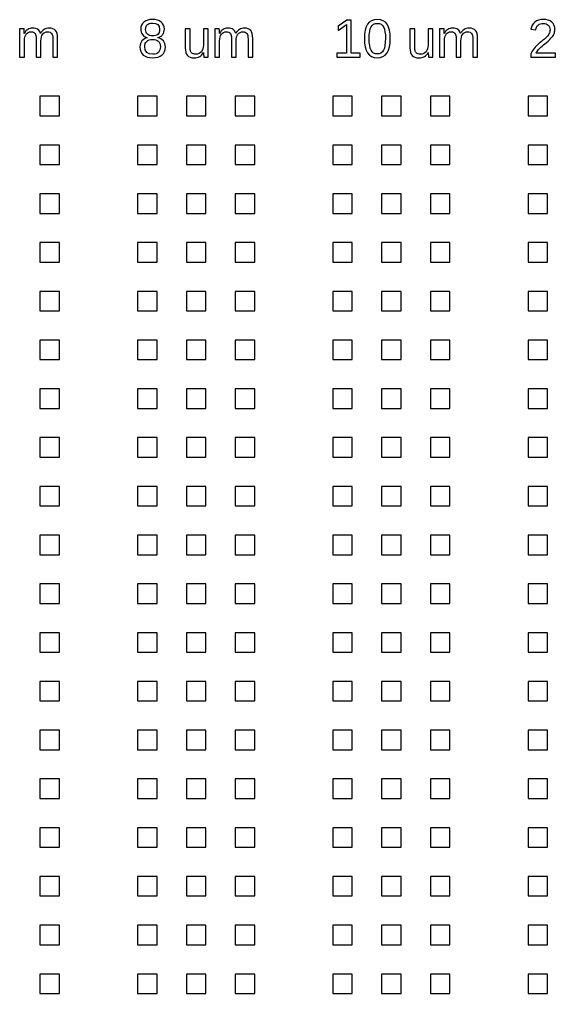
# Model space of a CAD drawing. Extents: x -5117 to 5117, y -2981 to 8396.
# Drawn here: x -2573 to -1266, y 5588 to 7965 of the extents above; entities that cross this region are included whole.
import ezdxf

# ---------------------------------------------------------------- set-up
doc = ezdxf.new("R2010")
doc.units = 0
doc.layers.get('0').update_dxf_attribs({"linetype": 'CONTINUOUS'})

msp = doc.modelspace()

# ---------------------------------------------------------------- linework, layer by layer
at = {"color": 7}
for points in [[(-2241.078344, 7871.961841), (-2234.897113, 7873.294721), (-2229.584634, 7875.484453), (-2225.145667, 7878.554837), (-2221.644477, 7882.43447), (-2219.140567, 7886.980543), (-2217.641077, 7892.240659), (-2217.141247, 7898.191017), (-2217.443525, 7902.499075), (-2218.350359, 7906.426311), (-2219.86413, 7909.972724), (-2221.982457, 7913.138314), (-2224.645837, 7915.851677), (-2227.794766, 7917.970005), (-2231.426865, 7919.540899), (-2235.542132, 7920.540559), (-2235.542132, 7920.802375), (-2231.995719, 7921.802035), (-2228.842029, 7923.349128), (-2226.085824, 7925.443653), (-2223.727102, 7928.085612), (-2221.832508, 7931.108394), (-2220.480587, 7934.392991), (-2219.671338, 7937.939404), (-2219.400002, 7941.723831), (-2219.885551, 7946.817337), (-2221.344579, 7951.387212), (-2223.777085, 7955.385852), (-2227.18069, 7958.813258), (-2231.424484, 7961.598025), (-2236.372802, 7963.573544), (-2242.030401, 7964.763615), (-2248.392524, 7965.144438), (-2254.611837, 7964.739814), (-2260.167091, 7963.525941), (-2265.055904, 7961.526621), (-2269.280658, 7958.69425), (-2272.684263, 7955.219242), (-2275.114389, 7951.244403), (-2276.573416, 7946.793536), (-2277.058965, 7941.842838), (-2276.792389, 7938.058411), (-2275.985521, 7934.535799), (-2274.6455, 7931.251202), (-2272.765187, 7928.228421), (-2270.423127, 7925.562661), (-2267.688342, 7923.420532), (-2264.563215, 7921.778233), (-2261.047744, 7920.659566), (-2261.047744, 7920.39775), (-2264.839311, 7919.469495), (-2268.278618, 7917.922402), (-2271.360903, 7915.780273), (-2274.090927, 7913.043109), (-2276.321121, 7909.829916), (-2277.915817, 7906.259701), (-2278.872634, 7902.332465), (-2279.191573, 7898.072009), (-2278.675082, 7892.074049), (-2277.13275, 7886.790132), (-2274.559815, 7882.244059), (-2270.958659, 7878.43583), (-2266.443528, 7875.413048), (-2261.135809, 7873.247118), (-2255.030742, 7871.961841), (-2248.133088, 7871.533415)], [(-1693.114692, 7872.27126), (-1686.704967, 7874.532396), (-1681.24968, 7878.293021), (-1676.75359, 7883.529336), (-1673.235738, 7890.217538), (-1670.722307, 7898.238619), (-1669.215677, 7907.616383), (-1668.713467, 7918.350827), (-1669.191875, 7929.228081), (-1670.627102, 7938.677248), (-1673.016765, 7946.722131), (-1676.365626, 7953.338929), (-1680.716528, 7958.503839), (-1686.124212, 7962.193061), (-1692.58154, 7964.406594), (-1700.093271, 7965.144438), (-1707.804935, 7964.430395), (-1714.405071, 7962.240663), (-1719.893681, 7958.575243), (-1724.275524, 7953.457936), (-1727.622005, 7946.888741), (-1730.014049, 7938.843858), (-1731.449275, 7929.323286), (-1731.925303, 7918.350827), (-1731.434994, 7907.56878), (-1729.956925, 7898.167215), (-1727.495857, 7890.122332), (-1724.04941, 7883.481733), (-1719.622344, 7878.245419), (-1714.21942, 7874.508594), (-1707.838257, 7872.27126), (-1700.481235, 7871.533415)], [(-1265.986138, 7882.696286), (-1313.443808, 7882.696286), (-1312.322761, 7884.981223), (-1310.894675, 7887.313763), (-1309.159551, 7889.670105), (-1307.117388, 7892.097851), (-1304.732485, 7894.597001), (-1301.966759, 7897.262761), (-1298.82497, 7900.071329), (-1295.299979, 7903.046508), (-1289.097326, 7908.163816), (-1283.984779, 7912.56708), (-1279.962337, 7916.280103), (-1277.027621, 7919.255282), (-1274.785526, 7921.849638), (-1272.83857, 7924.467795), (-1271.18675, 7927.085952), (-1269.827689, 7929.704109), (-1268.768525, 7932.322267), (-1268.01164, 7934.940424), (-1267.559412, 7937.582382), (-1267.407083, 7940.224341), (-1267.868831, 7945.86528), (-1269.256454, 7950.815977), (-1271.565193, 7955.076433), (-1274.799807, 7958.670449), (-1278.893653, 7961.502819), (-1283.782467, 7963.525941), (-1289.468628, 7964.739814), (-1295.947378, 7965.144438), (-1301.926297, 7964.739814), (-1307.333981, 7963.525941), (-1312.175192, 7961.526621), (-1316.447549, 7958.69425), (-1320.017763, 7955.19544), (-1322.750167, 7951.125396), (-1324.649521, 7946.507919), (-1325.713445, 7941.319207), (-1313.831772, 7940.224341), (-1313.165332, 7943.675548), (-1311.999062, 7946.69833), (-1310.340102, 7949.340289), (-1308.183692, 7951.553822), (-1305.613138, 7953.315127), (-1302.718884, 7954.576603), (-1299.496171, 7955.338249), (-1295.947378, 7955.600065), (-1292.253396, 7955.338249), (-1288.99022, 7954.552802), (-1286.153089, 7953.267525), (-1283.744385, 7951.458616), (-1281.821229, 7949.19748), (-1280.450267, 7946.484117), (-1279.626737, 7943.36613), (-1279.353021, 7939.843518), (-1279.51249, 7937.130155), (-1279.990899, 7934.583402), (-1280.788247, 7932.155657), (-1281.902154, 7929.894521), (-1283.277877, 7927.728591), (-1284.848771, 7925.610263), (-1286.619597, 7923.539539), (-1288.585595, 7921.492616), (-1290.713443, 7919.493296), (-1292.967439, 7917.493976), (-1295.347582, 7915.494656), (-1297.851492, 7913.495336), (-1300.424426, 7911.448413), (-1303.009262, 7909.330086), (-1305.605998, 7907.116553), (-1308.214634, 7904.807814), (-1310.79947, 7902.40387), (-1313.324801, 7899.857117), (-1315.788249, 7897.167555), (-1318.189813, 7894.358986), (-1320.472371, 7891.360006), (-1322.574037, 7888.123012), (-1324.492432, 7884.695606), (-1326.229936, 7881.030186), (-1326.229936, 7872.818693), (-1265.986138, 7872.818693)], [(-2560.724403, 7913.304924), (-2560.462587, 7918.184217), (-2559.653339, 7922.468475), (-2558.296657, 7926.181498), (-2556.392543, 7929.323286), (-2554.036201, 7931.798635), (-2551.299037, 7933.583742), (-2548.18105, 7934.654807), (-2544.658438, 7934.988027), (-2541.302436, 7934.750012), (-2538.541471, 7934.035969), (-2536.304136, 7932.822097), (-2534.638036, 7931.132195), (-2533.424163, 7928.799655), (-2532.567312, 7925.681668), (-2532.04368, 7921.778233), (-2531.87707, 7917.113153), (-2531.87707, 7872.818693), (-2520.38098, 7872.818693), (-2520.38098, 7913.304924), (-2520.119164, 7918.208019), (-2519.309915, 7922.516078), (-2518.000837, 7926.229101), (-2516.144325, 7929.347088), (-2513.811785, 7931.822437), (-2511.074621, 7933.583742), (-2507.885229, 7934.654807), (-2504.291213, 7934.988027), (-2500.959013, 7934.750012), (-2498.174246, 7934.035969), (-2495.960713, 7932.822097), (-2494.294613, 7931.132195), (-2493.08074, 7928.799655), (-2492.200087, 7925.681668), (-2491.676456, 7921.778233), (-2491.509846, 7917.113153), (-2491.509846, 7872.818693), (-2480.013755, 7872.818693), (-2480.013755, 7919.374289), (-2480.323174, 7925.467455), (-2481.227628, 7930.632365), (-2482.727118, 7934.892821), (-2484.821644, 7938.225021), (-2487.606411, 7940.747973), (-2491.08142, 7942.53308), (-2495.294273, 7943.604144), (-2500.221169, 7943.984967), (-2503.743781, 7943.770754), (-2506.980775, 7943.19952), (-2509.955954, 7942.223661), (-2512.669317, 7940.86698), (-2515.120864, 7939.081873), (-2517.405801, 7936.796935), (-2519.500327, 7934.012168), (-2521.404441, 7930.727571), (-2521.594853, 7930.727571), (-2522.689718, 7933.964565), (-2524.117804, 7936.70173), (-2525.902911, 7938.986667), (-2528.021239, 7940.819377), (-2530.54419, 7942.19986), (-2533.471766, 7943.175718), (-2536.827768, 7943.770754), (-2540.588393, 7943.984967), (-2543.944395, 7943.794556), (-2547.014779, 7943.247123), (-2549.84715, 7942.342668), (-2552.393903, 7941.057391), (-2554.750244, 7939.343688), (-2556.963777, 7937.03495), (-2559.058303, 7934.178778), (-2560.986219, 7930.727571), (-2561.17663, 7930.727571), (-2561.248034, 7933.083912), (-2561.295637, 7935.011828), (-2561.367041, 7936.558921), (-2561.414644, 7937.677588), (-2561.462247, 7938.582043), (-2561.486049, 7939.415093), (-2561.533651, 7940.20054), (-2561.557453, 7940.938384), (-2561.605056, 7941.581023), (-2561.628857, 7942.080853), (-2561.67646, 7942.461676), (-2561.700262, 7942.675888), (-2572.672721, 7942.675888), (-2572.506111, 7940.724171), (-2572.387103, 7937.606184), (-2572.315699, 7933.274324), (-2572.291898, 7927.776193), (-2572.291898, 7872.818693), (-2560.724403, 7872.818693)], [(-2252.069844, 7925.300845), (-2255.421086, 7926.086292), (-2258.31772, 7927.371569), (-2260.757366, 7929.156676), (-2262.692422, 7931.441614), (-2264.072905, 7934.178778), (-2264.903575, 7937.391971), (-2265.179672, 7941.057391), (-2264.910716, 7944.675208), (-2264.106227, 7947.793196), (-2262.763827, 7950.458956), (-2260.885894, 7952.624886), (-2258.49385, 7954.314787), (-2255.613877, 7955.52866), (-2252.248355, 7956.266505), (-2248.392524, 7956.504519), (-2240.990279, 7955.52866), (-2235.703981, 7952.648687), (-2232.531251, 7947.816997), (-2231.474467, 7941.057391), (-2231.743424, 7937.130155), (-2232.547912, 7933.774154), (-2233.890313, 7931.013188), (-2235.768245, 7928.823456), (-2238.160289, 7927.181158), (-2241.037882, 7925.991086), (-2244.405784, 7925.300845), (-2248.261616, 7925.062831)], [(-2142.761779, 7871.723827), (-2139.334373, 7872.27126), (-2136.223526, 7873.223317), (-2133.433999, 7874.532396), (-2130.882486, 7876.293701), (-2128.485682, 7878.578639), (-2126.248347, 7881.411009), (-2124.168102, 7884.76701), (-2123.975311, 7884.76701), (-2123.911047, 7882.410669), (-2123.853923, 7880.482753), (-2123.79918, 7878.93566), (-2123.749197, 7877.816993), (-2123.701594, 7876.93634), (-2123.661132, 7876.079488), (-2123.620669, 7875.294041), (-2123.587347, 7874.556197), (-2123.554025, 7873.913558), (-2123.523084, 7873.413728), (-2123.489762, 7873.056707), (-2123.45882, 7872.818693), (-2112.4816, 7872.818693), (-2112.650591, 7874.77041), (-2112.771978, 7877.912199), (-2112.845762, 7882.220257), (-2112.869564, 7887.742189), (-2112.869564, 7942.675888), (-2124.491802, 7942.675888), (-2124.491802, 7902.189657), (-2124.79408, 7897.381768), (-2125.700914, 7893.121312), (-2127.214685, 7889.408289), (-2129.333013, 7886.242699), (-2131.977351, 7883.743549), (-2135.064397, 7881.93464), (-2138.596529, 7880.863576), (-2142.571368, 7880.506554), (-2145.27045, 7880.60176), (-2147.622031, 7880.911179), (-2149.628492, 7881.43481), (-2151.287451, 7882.172654), (-2152.670314, 7883.148513), (-2153.853245, 7884.386187), (-2154.833864, 7885.909479), (-2155.614551, 7887.670785), (-2156.207207, 7889.76531), (-2156.630872, 7892.264461), (-2156.885547, 7895.120632), (-2156.968852, 7898.381428), (-2156.968852, 7942.675888), (-2168.655354, 7942.675888), (-2168.655354, 7896.120292), (-2168.324514, 7890.003325), (-2167.324854, 7884.814613), (-2165.658754, 7880.554157), (-2163.328594, 7877.245759), (-2160.279631, 7874.746608), (-2156.461882, 7872.961501), (-2151.870586, 7871.890437), (-2146.508124, 7871.533415)], [(-2084.700572, 7913.304924), (-2084.429236, 7918.184217), (-2083.619987, 7922.468475), (-2082.268066, 7926.181498), (-2080.373472, 7929.323286), (-2078.01713, 7931.798635), (-2075.272826, 7933.583742), (-2072.142938, 7934.654807), (-2068.622706, 7934.988027), (-2065.285746, 7934.750012), (-2062.505739, 7934.035969), (-2060.282685, 7932.822097), (-2058.614205, 7931.132195), (-2057.400332, 7928.799655), (-2056.53158, 7925.681668), (-2056.012709, 7921.778233), (-2055.838958, 7917.113153), (-2055.838958, 7872.818693), (-2044.345248, 7872.818693), (-2044.345248, 7913.304924), (-2044.081052, 7918.208019), (-2043.288465, 7922.516078), (-2041.965105, 7926.229101), (-2040.115734, 7929.347088), (-2037.790334, 7931.822437), (-2035.038889, 7933.583742), (-2031.866158, 7934.654807), (-2028.267382, 7934.988027), (-2024.930422, 7934.750012), (-2022.150415, 7934.035969), (-2019.924981, 7932.822097), (-2018.258881, 7931.132195), (-2017.045008, 7928.799655), (-2016.176256, 7925.681668), (-2015.657385, 7921.778233), (-2015.483635, 7917.113153), (-2015.483635, 7872.818693), (-2003.989924, 7872.818693), (-2003.989924, 7919.374289), (-2004.289822, 7925.467455), (-2005.191896, 7930.632365), (-2006.696147, 7934.892821), (-2008.800193, 7938.225021), (-2011.565919, 7940.747973), (-2015.055209, 7942.53308), (-2019.265682, 7943.604144), (-2024.199718, 7943.984967), (-2027.712809, 7943.770754), (-2030.954564, 7943.19952), (-2033.927362, 7942.223661), (-2036.628825, 7940.86698), (-2039.101793, 7939.081873), (-2041.38197, 7936.796935), (-2043.476496, 7934.012168), (-2045.37823, 7930.727571), (-2045.571022, 7930.727571), (-2046.651607, 7933.964565), (-2048.082072, 7936.70173), (-2049.8648, 7938.986667), (-2051.997408, 7940.819377), (-2054.513219, 7942.19986), (-2057.445555, 7943.175718), (-2060.792036, 7943.770754), (-2064.555042, 7943.984967), (-2067.908663, 7943.794556), (-2070.995709, 7943.247123), (-2073.816178, 7942.342668), (-2076.372452, 7941.057391), (-2078.724033, 7939.343688), (-2080.939946, 7937.03495), (-2083.017811, 7934.178778), (-2084.960007, 7930.727571), (-2085.152799, 7930.727571), (-2085.214683, 7933.083912), (-2085.274186, 7935.011828), (-2085.32893, 7936.558921), (-2085.378913, 7937.677588), (-2085.424135, 7938.582043), (-2085.466978, 7939.415093), (-2085.50506, 7940.20054), (-2085.540762, 7940.938384), (-2085.571704, 7941.581023), (-2085.605026, 7942.080853), (-2085.635968, 7942.461676), (-2085.66929, 7942.675888), (-2096.646509, 7942.675888), (-2096.477519, 7940.724171), (-2096.356132, 7937.606184), (-2096.282347, 7933.274324), (-2096.258546, 7927.776193), (-2096.258546, 7872.818693), (-2084.700572, 7872.818693)], [(-1741.821938, 7882.696286), (-1763.969168, 7882.696286), (-1763.969168, 7963.787756), (-1774.686952, 7963.787756), (-1796.189163, 7949.007069), (-1796.189163, 7938.03461), (-1775.65567, 7952.69629), (-1775.65567, 7882.696286), (-1798.835882, 7882.696286), (-1798.835882, 7872.818693), (-1741.821938, 7872.818693)], [(-1705.167736, 7881.577619), (-1709.287764, 7883.26752), (-1712.708029, 7886.076089), (-1715.428533, 7890.003325), (-1717.506397, 7895.120632), (-1718.989226, 7901.57082), (-1719.8794, 7909.306284), (-1720.174538, 7918.350827), (-1719.88178, 7927.609583), (-1719.003507, 7935.487857), (-1717.542099, 7941.938044), (-1715.492796, 7947.007749), (-1712.777053, 7950.815977), (-1709.304425, 7953.553142), (-1705.074911, 7955.171639), (-1700.093271, 7955.719072), (-1695.23302, 7955.171639), (-1691.110612, 7953.505539), (-1687.726049, 7950.744573), (-1685.08171, 7946.888741), (-1683.08953, 7941.771434), (-1681.668585, 7935.321247), (-1680.814113, 7927.514378), (-1680.530876, 7918.350827), (-1680.828394, 7909.472894), (-1681.723328, 7901.808834), (-1683.218058, 7895.382448), (-1685.307823, 7890.193736), (-1688.040228, 7886.171295), (-1691.458113, 7883.315123), (-1695.561479, 7881.60142), (-1700.352707, 7881.030186)], [(-1594.917134, 7871.723827), (-1591.489728, 7872.27126), (-1588.378882, 7873.223317), (-1585.589354, 7874.532396), (-1583.035461, 7876.293701), (-1580.641037, 7878.578639), (-1578.403702, 7881.411009), (-1576.323458, 7884.76701), (-1576.128286, 7884.76701), (-1576.066402, 7882.410669), (-1576.009279, 7880.482753), (-1575.954535, 7878.93566), (-1575.904552, 7877.816993), (-1575.85695, 7876.93634), (-1575.814107, 7876.079488), (-1575.776025, 7875.294041), (-1575.742703, 7874.556197), (-1575.709381, 7873.913558), (-1575.678439, 7873.413728), (-1575.645117, 7873.056707), (-1575.611795, 7872.818693), (-1564.636956, 7872.818693), (-1564.805946, 7874.77041), (-1564.927333, 7877.912199), (-1564.998737, 7882.220257), (-1565.022539, 7887.742189), (-1565.022539, 7942.675888), (-1576.644777, 7942.675888), (-1576.644777, 7902.189657), (-1576.949435, 7897.381768), (-1577.85627, 7893.121312), (-1579.370041, 7889.408289), (-1581.488368, 7886.242699), (-1584.132707, 7883.743549), (-1587.219752, 7881.93464), (-1590.749504, 7880.863576), (-1594.724343, 7880.506554), (-1597.425805, 7880.60176), (-1599.777386, 7880.911179), (-1601.783847, 7881.43481), (-1603.442806, 7882.172654), (-1604.825669, 7883.148513), (-1606.008601, 7884.386187), (-1606.989219, 7885.909479), (-1607.767526, 7887.670785), (-1608.362562, 7889.76531), (-1608.786227, 7892.264461), (-1609.038522, 7895.120632), (-1609.124208, 7898.381428), (-1609.124208, 7942.675888), (-1620.81071, 7942.675888), (-1620.81071, 7896.120292), (-1620.47749, 7890.003325), (-1619.48021, 7884.814613), (-1617.81411, 7880.554157), (-1615.48395, 7877.245759), (-1612.434986, 7874.746608), (-1608.614857, 7872.961501), (-1604.025941, 7871.890437), (-1598.663479, 7871.533415)], [(-1536.855927, 7913.304924), (-1536.584591, 7918.184217), (-1535.772962, 7922.468475), (-1534.421041, 7926.181498), (-1532.528827, 7929.323286), (-1530.172486, 7931.798635), (-1527.428181, 7933.583742), (-1524.295913, 7934.654807), (-1520.778061, 7934.988027), (-1517.441101, 7934.750012), (-1514.661094, 7934.035969), (-1512.43566, 7932.822097), (-1510.76956, 7931.132195), (-1509.555687, 7928.799655), (-1508.686935, 7925.681668), (-1508.165684, 7921.778233), (-1507.994314, 7917.113153), (-1507.994314, 7872.818693), (-1496.500603, 7872.818693), (-1496.500603, 7913.304924), (-1496.236407, 7918.208019), (-1495.44382, 7922.516078), (-1494.12046, 7926.229101), (-1492.271089, 7929.347088), (-1489.943309, 7931.822437), (-1487.194244, 7933.583742), (-1484.019134, 7934.654807), (-1480.422738, 7934.988027), (-1477.085777, 7934.750012), (-1474.30339, 7934.035969), (-1472.080336, 7932.822097), (-1470.414236, 7931.132195), (-1469.200363, 7928.799655), (-1468.331611, 7925.681668), (-1467.81036, 7921.778233), (-1467.63661, 7917.113153), (-1467.63661, 7872.818693), (-1456.145279, 7872.818693), (-1456.145279, 7919.374289), (-1456.445177, 7925.467455), (-1457.347252, 7930.632365), (-1458.851502, 7934.892821), (-1460.955548, 7938.225021), (-1463.721274, 7940.747973), (-1467.210564, 7942.53308), (-1471.421037, 7943.604144), (-1476.355073, 7943.984967), (-1479.868164, 7943.770754), (-1483.109919, 7943.19952), (-1486.082717, 7942.223661), (-1488.78418, 7940.86698), (-1491.254768, 7939.081873), (-1493.537325, 7936.796935), (-1495.629471, 7934.012168), (-1497.533585, 7930.727571), (-1497.726377, 7930.727571), (-1498.806962, 7933.964565), (-1500.237428, 7936.70173), (-1502.017775, 7938.986667), (-1504.150383, 7940.819377), (-1506.668574, 7942.19986), (-1509.59853, 7943.175718), (-1512.947391, 7943.770754), (-1516.710397, 7943.984967), (-1520.064018, 7943.794556), (-1523.151064, 7943.247123), (-1525.971533, 7942.342668), (-1528.525427, 7941.057391), (-1530.879388, 7939.343688), (-1533.095301, 7937.03495), (-1535.173166, 7934.178778), (-1537.112982, 7930.727571), (-1537.308154, 7930.727571), (-1537.370038, 7933.083912), (-1537.429541, 7935.011828), (-1537.481905, 7936.558921), (-1537.534268, 7937.677588), (-1537.57949, 7938.582043), (-1537.622333, 7939.415093), (-1537.660415, 7940.20054), (-1537.696118, 7940.938384), (-1537.727059, 7941.581023), (-1537.760381, 7942.080853), (-1537.791323, 7942.461676), (-1537.824645, 7942.675888), (-1548.801865, 7942.675888), (-1548.630494, 7940.724171), (-1548.509107, 7937.606184), (-1548.437703, 7933.274324), (-1548.413901, 7927.776193), (-1548.413901, 7872.818693), (-1536.855927, 7872.818693)], [(-2256.394564, 7881.411009), (-2262.387764, 7884.93362), (-2265.98178, 7890.812573), (-2267.181372, 7899.024067), (-2266.869573, 7902.856097), (-2265.938937, 7906.2359), (-2264.384704, 7909.187277), (-2262.209253, 7911.710229), (-2259.48161, 7913.73335), (-2256.268417, 7915.185237), (-2252.572055, 7916.042089), (-2248.392524, 7916.327706), (-2244.093985, 7916.06589), (-2240.304798, 7915.256642), (-2237.022581, 7913.923761), (-2234.249714, 7912.043449), (-2232.048082, 7909.639504), (-2230.472427, 7906.711928), (-2229.529891, 7903.260721), (-2229.213332, 7899.285882), (-2229.503709, 7894.668405), (-2230.377221, 7890.693566), (-2231.829109, 7887.408969), (-2233.864131, 7884.790812), (-2236.489429, 7882.815293), (-2239.724043, 7881.387207), (-2243.560833, 7880.530356), (-2248.00456, 7880.244739)], [(-2475.348675, 7777.612974), (-2522.951534, 7777.612974), (-2522.951534, 7730.010115), (-2475.348675, 7730.010115)], [(-2237.334379, 7777.612974), (-2284.937238, 7777.612974), (-2284.937238, 7730.010115), (-2237.334379, 7730.010115)], [(-2118.327232, 7777.612974), (-2165.930091, 7777.612974), (-2165.930091, 7730.010115), (-2118.327232, 7730.010115)], [(-1999.320084, 7777.612974), (-2046.922943, 7777.612974), (-2046.922943, 7730.010115), (-1999.320084, 7730.010115)], [(-1761.305788, 7777.612974), (-1808.908647, 7777.612974), (-1808.908647, 7730.010115), (-1761.305788, 7730.010115)], [(-1642.29864, 7777.612974), (-1689.901499, 7777.612974), (-1689.901499, 7730.010115), (-1642.29864, 7730.010115)], [(-1523.291492, 7777.612974), (-1570.894351, 7777.612974), (-1570.894351, 7730.010115), (-1523.291492, 7730.010115)], [(-1285.277197, 7777.612974), (-1332.880056, 7777.612974), (-1332.880056, 7730.010115), (-1285.277197, 7730.010115)], [(-2475.348675, 7658.605827), (-2522.951534, 7658.605827), (-2522.951534, 7611.002967), (-2475.348675, 7611.002967)], [(-2237.334379, 7658.605827), (-2284.937238, 7658.605827), (-2284.937238, 7611.002967), (-2237.334379, 7611.002967)], [(-2118.327232, 7658.605827), (-2165.930091, 7658.605827), (-2165.930091, 7611.002967), (-2118.327232, 7611.002967)], [(-1999.320084, 7658.605827), (-2046.922943, 7658.605827), (-2046.922943, 7611.002967), (-1999.320084, 7611.002967)], [(-1761.305788, 7658.605827), (-1808.908647, 7658.605827), (-1808.908647, 7611.002967), (-1761.305788, 7611.002967)], [(-1642.29864, 7658.605827), (-1689.901499, 7658.605827), (-1689.901499, 7611.002967), (-1642.29864, 7611.002967)], [(-1523.291492, 7658.605827), (-1570.894351, 7658.605827), (-1570.894351, 7611.002967), (-1523.291492, 7611.002967)], [(-1285.277197, 7658.605827), (-1332.880056, 7658.605827), (-1332.880056, 7611.002967), (-1285.277197, 7611.002967)], [(-2475.348675, 7539.598679), (-2522.951534, 7539.598679), (-2522.951534, 7491.99582), (-2475.348675, 7491.99582)], [(-2237.334379, 7539.598679), (-2284.937238, 7539.598679), (-2284.937238, 7491.99582), (-2237.334379, 7491.99582)], [(-2118.327232, 7539.598679), (-2165.930091, 7539.598679), (-2165.930091, 7491.99582), (-2118.327232, 7491.99582)], [(-1999.320084, 7539.598679), (-2046.922943, 7539.598679), (-2046.922943, 7491.99582), (-1999.320084, 7491.99582)], [(-1761.305788, 7539.598679), (-1808.908647, 7539.598679), (-1808.908647, 7491.99582), (-1761.305788, 7491.99582)], [(-1642.29864, 7539.598679), (-1689.901499, 7539.598679), (-1689.901499, 7491.99582), (-1642.29864, 7491.99582)], [(-1523.291492, 7539.598679), (-1570.894351, 7539.598679), (-1570.894351, 7491.99582), (-1523.291492, 7491.99582)], [(-1285.277197, 7539.598679), (-1332.880056, 7539.598679), (-1332.880056, 7491.99582), (-1285.277197, 7491.99582)], [(-2475.348675, 7420.591531), (-2522.951534, 7420.591531), (-2522.951534, 7372.988672), (-2475.348675, 7372.988672)], [(-2237.334379, 7420.591531), (-2284.937238, 7420.591531), (-2284.937238, 7372.988672), (-2237.334379, 7372.988672)], [(-2118.327232, 7420.591531), (-2165.930091, 7420.591531), (-2165.930091, 7372.988672), (-2118.327232, 7372.988672)], [(-1999.320084, 7420.591531), (-2046.922943, 7420.591531), (-2046.922943, 7372.988672), (-1999.320084, 7372.988672)], [(-1761.305788, 7420.591531), (-1808.908647, 7420.591531), (-1808.908647, 7372.988672), (-1761.305788, 7372.988672)], [(-1642.29864, 7420.591531), (-1689.901499, 7420.591531), (-1689.901499, 7372.988672), (-1642.29864, 7372.988672)], [(-1523.291492, 7420.591531), (-1570.894351, 7420.591531), (-1570.894351, 7372.988672), (-1523.291492, 7372.988672)], [(-1285.277197, 7420.591531), (-1332.880056, 7420.591531), (-1332.880056, 7372.988672), (-1285.277197, 7372.988672)], [(-2475.348675, 7301.584383), (-2522.951534, 7301.584383), (-2522.951534, 7253.981524), (-2475.348675, 7253.981524)], [(-2237.334379, 7301.584383), (-2284.937238, 7301.584383), (-2284.937238, 7253.981524), (-2237.334379, 7253.981524)], [(-2118.327232, 7301.584383), (-2165.930091, 7301.584383), (-2165.930091, 7253.981524), (-2118.327232, 7253.981524)], [(-1999.320084, 7301.584383), (-2046.922943, 7301.584383), (-2046.922943, 7253.981524), (-1999.320084, 7253.981524)], [(-1761.305788, 7301.584383), (-1808.908647, 7301.584383), (-1808.908647, 7253.981524), (-1761.305788, 7253.981524)], [(-1642.29864, 7301.584383), (-1689.901499, 7301.584383), (-1689.901499, 7253.981524), (-1642.29864, 7253.981524)], [(-1523.291492, 7301.584383), (-1570.894351, 7301.584383), (-1570.894351, 7253.981524), (-1523.291492, 7253.981524)], [(-1285.277197, 7301.584383), (-1332.880056, 7301.584383), (-1332.880056, 7253.981524), (-1285.277197, 7253.981524)], [(-2475.348675, 7182.577235), (-2522.951534, 7182.577235), (-2522.951534, 7134.974376), (-2475.348675, 7134.974376)], [(-2237.334379, 7182.577235), (-2284.937238, 7182.577235), (-2284.937238, 7134.974376), (-2237.334379, 7134.974376)], [(-2118.327232, 7182.577235), (-2165.930091, 7182.577235), (-2165.930091, 7134.974376), (-2118.327232, 7134.974376)], [(-1999.320084, 7182.577235), (-2046.922943, 7182.577235), (-2046.922943, 7134.974376), (-1999.320084, 7134.974376)], [(-1761.305788, 7182.577235), (-1808.908647, 7182.577235), (-1808.908647, 7134.974376), (-1761.305788, 7134.974376)], [(-1642.29864, 7182.577235), (-1689.901499, 7182.577235), (-1689.901499, 7134.974376), (-1642.29864, 7134.974376)], [(-1523.291492, 7182.577235), (-1570.894351, 7182.577235), (-1570.894351, 7134.974376), (-1523.291492, 7134.974376)], [(-1285.277197, 7182.577235), (-1332.880056, 7182.577235), (-1332.880056, 7134.974376), (-1285.277197, 7134.974376)], [(-2475.348675, 7063.570087), (-2522.951534, 7063.570087), (-2522.951534, 7015.967228), (-2475.348675, 7015.967228)], [(-2237.334379, 7063.570087), (-2284.937238, 7063.570087), (-2284.937238, 7015.967228), (-2237.334379, 7015.967228)], [(-2118.327232, 7063.570087), (-2165.930091, 7063.570087), (-2165.930091, 7015.967228), (-2118.327232, 7015.967228)], [(-1999.320084, 7063.570087), (-2046.922943, 7063.570087), (-2046.922943, 7015.967228), (-1999.320084, 7015.967228)], [(-1761.305788, 7063.570087), (-1808.908647, 7063.570087), (-1808.908647, 7015.967228), (-1761.305788, 7015.967228)], [(-1642.29864, 7063.570087), (-1689.901499, 7063.570087), (-1689.901499, 7015.967228), (-1642.29864, 7015.967228)], [(-1523.291492, 7063.570087), (-1570.894351, 7063.570087), (-1570.894351, 7015.967228), (-1523.291492, 7015.967228)], [(-1285.277197, 7063.570087), (-1332.880056, 7063.570087), (-1332.880056, 7015.967228), (-1285.277197, 7015.967228)], [(-2475.348675, 6944.562939), (-2522.951534, 6944.562939), (-2522.951534, 6896.96008), (-2475.348675, 6896.96008)], [(-2237.334379, 6944.562939), (-2284.937238, 6944.562939), (-2284.937238, 6896.96008), (-2237.334379, 6896.96008)], [(-2118.327232, 6944.562939), (-2165.930091, 6944.562939), (-2165.930091, 6896.96008), (-2118.327232, 6896.96008)], [(-1999.320084, 6944.562939), (-2046.922943, 6944.562939), (-2046.922943, 6896.96008), (-1999.320084, 6896.96008)], [(-1761.305788, 6944.562939), (-1808.908647, 6944.562939), (-1808.908647, 6896.96008), (-1761.305788, 6896.96008)], [(-1642.29864, 6944.562939), (-1689.901499, 6944.562939), (-1689.901499, 6896.96008), (-1642.29864, 6896.96008)], [(-1523.291492, 6944.562939), (-1570.894351, 6944.562939), (-1570.894351, 6896.96008), (-1523.291492, 6896.96008)], [(-1285.277197, 6944.562939), (-1332.880056, 6944.562939), (-1332.880056, 6896.96008), (-1285.277197, 6896.96008)], [(-2475.348675, 6825.555792), (-2522.951534, 6825.555792), (-2522.951534, 6777.952933), (-2475.348675, 6777.952933)], [(-2237.334379, 6825.555792), (-2284.937238, 6825.555792), (-2284.937238, 6777.952933), (-2237.334379, 6777.952933)], [(-2118.327232, 6825.555792), (-2165.930091, 6825.555792), (-2165.930091, 6777.952933), (-2118.327232, 6777.952933)], [(-1999.320084, 6825.555792), (-2046.922943, 6825.555792), (-2046.922943, 6777.952933), (-1999.320084, 6777.952933)], [(-1761.305788, 6825.555792), (-1808.908647, 6825.555792), (-1808.908647, 6777.952933), (-1761.305788, 6777.952933)], [(-1642.29864, 6825.555792), (-1689.901499, 6825.555792), (-1689.901499, 6777.952933), (-1642.29864, 6777.952933)], [(-1523.291492, 6825.555792), (-1570.894351, 6825.555792), (-1570.894351, 6777.952933), (-1523.291492, 6777.952933)], [(-1285.277197, 6825.555792), (-1332.880056, 6825.555792), (-1332.880056, 6777.952933), (-1285.277197, 6777.952933)], [(-2475.348675, 6706.548644), (-2522.951534, 6706.548644), (-2522.951534, 6658.945785), (-2475.348675, 6658.945785)], [(-2237.334379, 6706.548644), (-2284.937238, 6706.548644), (-2284.937238, 6658.945785), (-2237.334379, 6658.945785)], [(-2118.327232, 6706.548644), (-2165.930091, 6706.548644), (-2165.930091, 6658.945785), (-2118.327232, 6658.945785)], [(-1999.320084, 6706.548644), (-2046.922943, 6706.548644), (-2046.922943, 6658.945785), (-1999.320084, 6658.945785)], [(-1761.305788, 6706.548644), (-1808.908647, 6706.548644), (-1808.908647, 6658.945785), (-1761.305788, 6658.945785)], [(-1642.29864, 6706.548644), (-1689.901499, 6706.548644), (-1689.901499, 6658.945785), (-1642.29864, 6658.945785)], [(-1523.291492, 6706.548644), (-1570.894351, 6706.548644), (-1570.894351, 6658.945785), (-1523.291492, 6658.945785)], [(-1285.277197, 6706.548644), (-1332.880056, 6706.548644), (-1332.880056, 6658.945785), (-1285.277197, 6658.945785)], [(-2475.348675, 6587.541496), (-2522.951534, 6587.541496), (-2522.951534, 6539.938637), (-2475.348675, 6539.938637)], [(-2237.334379, 6587.541496), (-2284.937238, 6587.541496), (-2284.937238, 6539.938637), (-2237.334379, 6539.938637)], [(-2118.327232, 6587.541496), (-2165.930091, 6587.541496), (-2165.930091, 6539.938637), (-2118.327232, 6539.938637)], [(-1999.320084, 6587.541496), (-2046.922943, 6587.541496), (-2046.922943, 6539.938637), (-1999.320084, 6539.938637)], [(-1761.305788, 6587.541496), (-1808.908647, 6587.541496), (-1808.908647, 6539.938637), (-1761.305788, 6539.938637)], [(-1642.29864, 6587.541496), (-1689.901499, 6587.541496), (-1689.901499, 6539.938637), (-1642.29864, 6539.938637)], [(-1523.291492, 6587.541496), (-1570.894351, 6587.541496), (-1570.894351, 6539.938637), (-1523.291492, 6539.938637)], [(-1285.277197, 6587.541496), (-1332.880056, 6587.541496), (-1332.880056, 6539.938637), (-1285.277197, 6539.938637)], [(-2475.348675, 6468.534348), (-2522.951534, 6468.534348), (-2522.951534, 6420.931489), (-2475.348675, 6420.931489)], [(-2237.334379, 6468.534348), (-2284.937238, 6468.534348), (-2284.937238, 6420.931489), (-2237.334379, 6420.931489)], [(-2118.327232, 6468.534348), (-2165.930091, 6468.534348), (-2165.930091, 6420.931489), (-2118.327232, 6420.931489)], [(-1999.320084, 6468.534348), (-2046.922943, 6468.534348), (-2046.922943, 6420.931489), (-1999.320084, 6420.931489)], [(-1761.305788, 6468.534348), (-1808.908647, 6468.534348), (-1808.908647, 6420.931489), (-1761.305788, 6420.931489)], [(-1642.29864, 6468.534348), (-1689.901499, 6468.534348), (-1689.901499, 6420.931489), (-1642.29864, 6420.931489)], [(-1523.291492, 6468.534348), (-1570.894351, 6468.534348), (-1570.894351, 6420.931489), (-1523.291492, 6420.931489)], [(-1285.277197, 6468.534348), (-1332.880056, 6468.534348), (-1332.880056, 6420.931489), (-1285.277197, 6420.931489)], [(-2475.348675, 6349.5272), (-2522.951534, 6349.5272), (-2522.951534, 6301.924341), (-2475.348675, 6301.924341)], [(-2237.334379, 6349.5272), (-2284.937238, 6349.5272), (-2284.937238, 6301.924341), (-2237.334379, 6301.924341)], [(-2118.327232, 6349.5272), (-2165.930091, 6349.5272), (-2165.930091, 6301.924341), (-2118.327232, 6301.924341)], [(-1999.320084, 6349.5272), (-2046.922943, 6349.5272), (-2046.922943, 6301.924341), (-1999.320084, 6301.924341)], [(-1761.305788, 6349.5272), (-1808.908647, 6349.5272), (-1808.908647, 6301.924341), (-1761.305788, 6301.924341)], [(-1642.29864, 6349.5272), (-1689.901499, 6349.5272), (-1689.901499, 6301.924341), (-1642.29864, 6301.924341)], [(-1523.291492, 6349.5272), (-1570.894351, 6349.5272), (-1570.894351, 6301.924341), (-1523.291492, 6301.924341)], [(-1285.277197, 6349.5272), (-1332.880056, 6349.5272), (-1332.880056, 6301.924341), (-1285.277197, 6301.924341)], [(-2475.348675, 6230.520052), (-2522.951534, 6230.520052), (-2522.951534, 6182.917193), (-2475.348675, 6182.917193)], [(-2237.334379, 6230.520052), (-2284.937238, 6230.520052), (-2284.937238, 6182.917193), (-2237.334379, 6182.917193)], [(-2118.327232, 6230.520052), (-2165.930091, 6230.520052), (-2165.930091, 6182.917193), (-2118.327232, 6182.917193)], [(-1999.320084, 6230.520052), (-2046.922943, 6230.520052), (-2046.922943, 6182.917193), (-1999.320084, 6182.917193)], [(-1761.305788, 6230.520052), (-1808.908647, 6230.520052), (-1808.908647, 6182.917193), (-1761.305788, 6182.917193)], [(-1642.29864, 6230.520052), (-1689.901499, 6230.520052), (-1689.901499, 6182.917193), (-1642.29864, 6182.917193)], [(-1523.291492, 6230.520052), (-1570.894351, 6230.520052), (-1570.894351, 6182.917193), (-1523.291492, 6182.917193)], [(-1285.277197, 6230.520052), (-1332.880056, 6230.520052), (-1332.880056, 6182.917193), (-1285.277197, 6182.917193)], [(-2475.348675, 6111.512905), (-2522.951534, 6111.512905), (-2522.951534, 6063.910045), (-2475.348675, 6063.910045)], [(-2237.334379, 6111.512905), (-2284.937238, 6111.512905), (-2284.937238, 6063.910045), (-2237.334379, 6063.910045)], [(-2118.327232, 6111.512905), (-2165.930091, 6111.512905), (-2165.930091, 6063.910045), (-2118.327232, 6063.910045)], [(-1999.320084, 6111.512905), (-2046.922943, 6111.512905), (-2046.922943, 6063.910045), (-1999.320084, 6063.910045)], [(-1761.305788, 6111.512905), (-1808.908647, 6111.512905), (-1808.908647, 6063.910045), (-1761.305788, 6063.910045)], [(-1642.29864, 6111.512905), (-1689.901499, 6111.512905), (-1689.901499, 6063.910045), (-1642.29864, 6063.910045)], [(-1523.291492, 6111.512905), (-1570.894351, 6111.512905), (-1570.894351, 6063.910045), (-1523.291492, 6063.910045)], [(-1285.277197, 6111.512905), (-1332.880056, 6111.512905), (-1332.880056, 6063.910045), (-1285.277197, 6063.910045)], [(-2475.348675, 5992.505757), (-2522.951534, 5992.505757), (-2522.951534, 5944.902898), (-2475.348675, 5944.902898)], [(-2237.334379, 5992.505757), (-2284.937238, 5992.505757), (-2284.937238, 5944.902898), (-2237.334379, 5944.902898)], [(-2118.327232, 5992.505757), (-2165.930091, 5992.505757), (-2165.930091, 5944.902898), (-2118.327232, 5944.902898)], [(-1999.320084, 5992.505757), (-2046.922943, 5992.505757), (-2046.922943, 5944.902898), (-1999.320084, 5944.902898)], [(-1761.305788, 5992.505757), (-1808.908647, 5992.505757), (-1808.908647, 5944.902898), (-1761.305788, 5944.902898)], [(-1642.29864, 5992.505757), (-1689.901499, 5992.505757), (-1689.901499, 5944.902898), (-1642.29864, 5944.902898)], [(-1523.291492, 5992.505757), (-1570.894351, 5992.505757), (-1570.894351, 5944.902898), (-1523.291492, 5944.902898)], [(-1285.277197, 5992.505757), (-1332.880056, 5992.505757), (-1332.880056, 5944.902898), (-1285.277197, 5944.902898)], [(-2475.348675, 5873.498609), (-2522.951534, 5873.498609), (-2522.951534, 5825.89575), (-2475.348675, 5825.89575)], [(-2237.334379, 5873.498609), (-2284.937238, 5873.498609), (-2284.937238, 5825.89575), (-2237.334379, 5825.89575)], [(-2118.327232, 5873.498609), (-2165.930091, 5873.498609), (-2165.930091, 5825.89575), (-2118.327232, 5825.89575)], [(-1999.320084, 5873.498609), (-2046.922943, 5873.498609), (-2046.922943, 5825.89575), (-1999.320084, 5825.89575)], [(-1761.305788, 5873.498609), (-1808.908647, 5873.498609), (-1808.908647, 5825.89575), (-1761.305788, 5825.89575)], [(-1642.29864, 5873.498609), (-1689.901499, 5873.498609), (-1689.901499, 5825.89575), (-1642.29864, 5825.89575)], [(-1523.291492, 5873.498609), (-1570.894351, 5873.498609), (-1570.894351, 5825.89575), (-1523.291492, 5825.89575)], [(-1285.277197, 5873.498609), (-1332.880056, 5873.498609), (-1332.880056, 5825.89575), (-1285.277197, 5825.89575)], [(-2475.348675, 5754.491461), (-2522.951534, 5754.491461), (-2522.951534, 5706.888602), (-2475.348675, 5706.888602)], [(-2237.334379, 5754.491461), (-2284.937238, 5754.491461), (-2284.937238, 5706.888602), (-2237.334379, 5706.888602)], [(-2118.327232, 5754.491461), (-2165.930091, 5754.491461), (-2165.930091, 5706.888602), (-2118.327232, 5706.888602)], [(-1999.320084, 5754.491461), (-2046.922943, 5754.491461), (-2046.922943, 5706.888602), (-1999.320084, 5706.888602)], [(-1761.305788, 5754.491461), (-1808.908647, 5754.491461), (-1808.908647, 5706.888602), (-1761.305788, 5706.888602)], [(-1642.29864, 5754.491461), (-1689.901499, 5754.491461), (-1689.901499, 5706.888602), (-1642.29864, 5706.888602)], [(-1523.291492, 5754.491461), (-1570.894351, 5754.491461), (-1570.894351, 5706.888602), (-1523.291492, 5706.888602)], [(-1285.277197, 5754.491461), (-1332.880056, 5754.491461), (-1332.880056, 5706.888602), (-1285.277197, 5706.888602)], [(-2475.348675, 5635.484313), (-2522.951534, 5635.484313), (-2522.951534, 5587.881454), (-2475.348675, 5587.881454)], [(-2237.334379, 5635.484313), (-2284.937238, 5635.484313), (-2284.937238, 5587.881454), (-2237.334379, 5587.881454)], [(-2118.327232, 5635.484313), (-2165.930091, 5635.484313), (-2165.930091, 5587.881454), (-2118.327232, 5587.881454)], [(-1999.320084, 5635.484313), (-2046.922943, 5635.484313), (-2046.922943, 5587.881454), (-1999.320084, 5587.881454)], [(-1761.305788, 5635.484313), (-1808.908647, 5635.484313), (-1808.908647, 5587.881454), (-1761.305788, 5587.881454)], [(-1642.29864, 5635.484313), (-1689.901499, 5635.484313), (-1689.901499, 5587.881454), (-1642.29864, 5587.881454)], [(-1523.291492, 5635.484313), (-1570.894351, 5635.484313), (-1570.894351, 5587.881454), (-1523.291492, 5587.881454)], [(-1285.277197, 5635.484313), (-1332.880056, 5635.484313), (-1332.880056, 5587.881454), (-1285.277197, 5587.881454)]]:
    msp.add_lwpolyline(points, close=True, dxfattribs=at)

doc.saveas('drawing.dxf')
